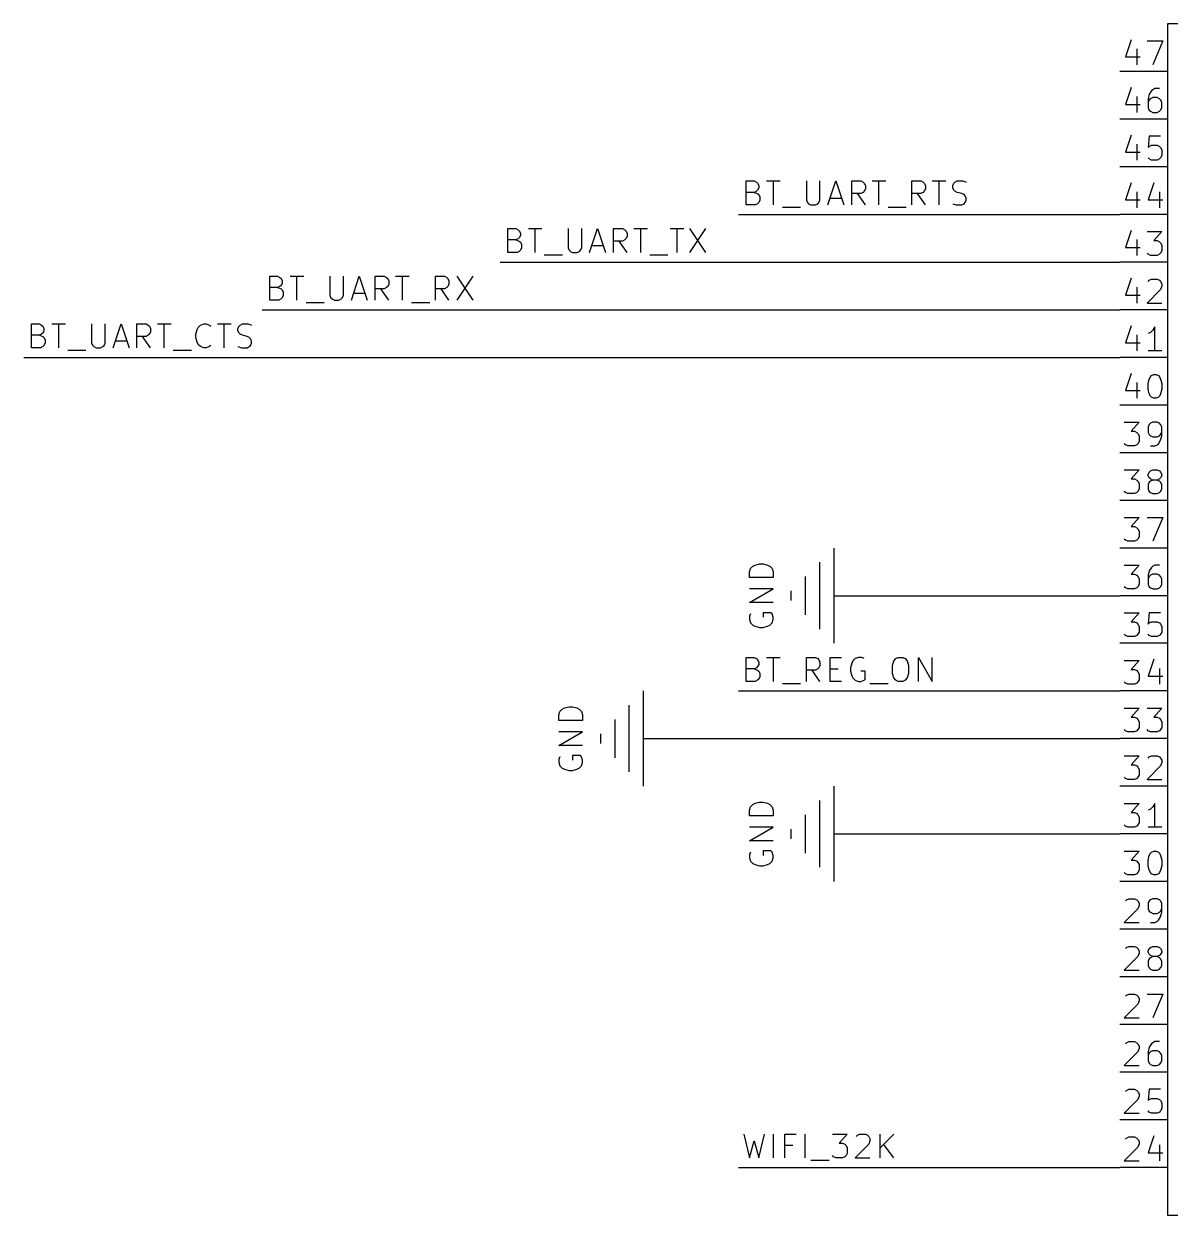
# Model space of a CAD drawing. Header units: millimetres. Extents: x 6 to 276, y -192 to -5.
# Drawn here: x 45.7 to 106.8, y -106.7 to -43.2 of the extents above; entities that cross this region are included whole.
import ezdxf

# ---------------------------------------------------------------- set-up
doc = ezdxf.new("R2010")
doc.units = ezdxf.units.MM
for name, color, linetype in [('GREENSIXTYFIVE', 129, 'CONTINUOUS'), ('LIGHTGREEN', 92, 'CONTINUOUS'), ('LIGHTRED', 12, 'CONTINUOUS'), ('RED', 14, 'CONTINUOUS'), ('REDSIX', 19, 'CONTINUOUS')]:
    doc.layers.add(name, color=color, linetype=linetype)

msp = doc.modelspace()

# ---------------------------------------------------------------- linework, layer by layer
at = {"layer": 'GREENSIXTYFIVE', "linetype": 'CONTINUOUS'}
for p, q in [((84.3991, -72.3899), (84.4596, -72.2085)), ((84.3991, -72.6923), (84.3991, -72.3899)), ((84.4596, -72.2085), (84.5806, -72.0875)), ((84.5806, -72.0875), (84.7015, -72.027)), ((84.7015, -72.027), (84.9434, -71.9666)), ((84.9434, -71.9666), (85.1248, -71.9666)), ((85.1248, -71.9666), (85.3667, -72.027)), ((85.3667, -72.027), (85.4877, -72.0875)), ((85.4877, -72.0875), (85.6087, -72.2085)), ((85.6087, -72.2085), (85.6691, -72.3899)), ((85.6691, -72.3899), (85.6691, -72.6923)), ((85.6691, -72.6923), (84.3991, -72.6923)), ((84.3991, -74.0228), (85.6691, -73.2971)), ((85.6691, -73.2971), (84.3991, -73.2971)), ((85.6691, -74.0228), (84.3991, -74.0228)), ((84.4596, -74.6275), (84.3991, -74.7485)), ((84.3991, -74.7485), (84.3991, -74.9299)), ((84.3991, -74.9299), (84.4596, -75.1113)), ((85.5482, -74.5671), (85.1248, -74.5671)), ((85.1248, -74.5671), (85.1248, -74.809)), ((85.6087, -74.6275), (85.5482, -74.5671)), ((85.6691, -74.809), (85.6087, -74.6275)), ((85.6087, -75.1113), (85.6691, -74.9299)), ((85.6691, -74.9299), (85.6691, -74.809)), ((84.4596, -75.1113), (84.5806, -75.2323)), ((84.5806, -75.2323), (84.7015, -75.2928)), ((84.7015, -75.2928), (84.9434, -75.3532)), ((84.9434, -75.3532), (85.1248, -75.3532)), ((85.1248, -75.3532), (85.3667, -75.2928)), ((85.3667, -75.2928), (85.4877, -75.2323)), ((85.4877, -75.2323), (85.6087, -75.1113)), ((74.2391, -80.0099), (74.2996, -79.8285)), ((74.2391, -80.3123), (74.2391, -80.0099)), ((74.2996, -79.8285), (74.4206, -79.7075)), ((74.4206, -79.7075), (74.5415, -79.647)), ((74.5415, -79.647), (74.7834, -79.5866)), ((74.7834, -79.5866), (74.9648, -79.5866)), ((74.9648, -79.5866), (75.2067, -79.647)), ((75.2067, -79.647), (75.3277, -79.7075)), ((75.3277, -79.7075), (75.4487, -79.8285)), ((75.4487, -79.8285), (75.5091, -80.0099)), ((75.5091, -80.0099), (75.5091, -80.3123)), ((75.5091, -80.3123), (74.2391, -80.3123)), ((74.2391, -81.6428), (75.5091, -80.9171)), ((75.5091, -80.9171), (74.2391, -80.9171)), ((75.5091, -81.6428), (74.2391, -81.6428)), ((74.2996, -82.2475), (74.2391, -82.3685)), ((74.2391, -82.3685), (74.2391, -82.5499)), ((74.2391, -82.5499), (74.2996, -82.7313)), ((75.3882, -82.1871), (74.9648, -82.1871)), ((74.9648, -82.1871), (74.9648, -82.429)), ((75.4487, -82.2475), (75.3882, -82.1871)), ((75.5091, -82.429), (75.4487, -82.2475)), ((75.4487, -82.7313), (75.5091, -82.5499)), ((75.5091, -82.5499), (75.5091, -82.429)), ((74.2996, -82.7313), (74.4206, -82.8523)), ((74.4206, -82.8523), (74.5415, -82.9128)), ((74.5415, -82.9128), (74.7834, -82.9732)), ((74.7834, -82.9732), (74.9648, -82.9732)), ((74.9648, -82.9732), (75.2067, -82.9128)), ((75.2067, -82.9128), (75.3277, -82.8523)), ((75.3277, -82.8523), (75.4487, -82.7313)), ((84.3991, -85.0899), (84.4596, -84.9085)), ((84.3991, -85.3923), (84.3991, -85.0899)), ((84.4596, -84.9085), (84.5806, -84.7875)), ((84.5806, -84.7875), (84.7015, -84.727)), ((84.7015, -84.727), (84.9434, -84.6666)), ((84.9434, -84.6666), (85.1248, -84.6666)), ((85.1248, -84.6666), (85.3667, -84.727)), ((85.3667, -84.727), (85.4877, -84.7875)), ((85.4877, -84.7875), (85.6087, -84.9085)), ((85.6087, -84.9085), (85.6691, -85.0899)), ((85.6691, -85.0899), (85.6691, -85.3923)), ((85.6691, -85.3923), (84.3991, -85.3923)), ((84.3991, -86.7228), (85.6691, -85.9971)), ((85.6691, -85.9971), (84.3991, -85.9971)), ((85.6691, -86.7228), (84.3991, -86.7228)), ((84.4596, -87.3275), (84.3991, -87.4485)), ((84.3991, -87.4485), (84.3991, -87.6299)), ((84.3991, -87.6299), (84.4596, -87.8113)), ((85.5482, -87.2671), (85.1248, -87.2671)), ((85.1248, -87.2671), (85.1248, -87.509)), ((85.6087, -87.3275), (85.5482, -87.2671)), ((85.6691, -87.509), (85.6087, -87.3275)), ((85.6087, -87.8113), (85.6691, -87.6299)), ((85.6691, -87.6299), (85.6691, -87.509)), ((84.4596, -87.8113), (84.5806, -87.9323)), ((84.5806, -87.9323), (84.7015, -87.9928)), ((84.7015, -87.9928), (84.9434, -88.0532)), ((84.9434, -88.0532), (85.1248, -88.0532)), ((85.1248, -88.0532), (85.3667, -87.9928)), ((85.3667, -87.9928), (85.4877, -87.9323)), ((85.4877, -87.9323), (85.6087, -87.8113))]:
    msp.add_line(p, q, dxfattribs=at)
at = {"layer": 'LIGHTGREEN', "linetype": 'CONTINUOUS'}
for p, q in [((83.82, -53.34), (104.14, -53.34)), ((71.12, -55.88), (104.14, -55.88)), ((58.42, -58.42), (104.14, -58.42)), ((45.72, -60.96), (104.14, -60.96)), ((91.44, -73.66), (104.14, -73.66)), ((83.82, -78.74), (104.14, -78.74)), ((81.28, -81.28), (104.14, -81.28)), ((91.44, -86.36), (104.14, -86.36)), ((83.82, -104.14), (104.14, -104.14))]:
    msp.add_line(p, q, dxfattribs=at)
at = {"layer": 'LIGHTRED', "linetype": 'CONTINUOUS'}
for p, q in [((104.7447, -44.0309), (104.4424, -44.938)), ((105.5914, -44.0913), (106.438, -44.0913)), ((106.438, -44.0913), (105.8938, -45.3613)), ((104.4424, -44.938), (105.2285, -44.938)), ((105.0471, -44.5147), (105.0471, -45.3613)), ((104.7447, -46.5709), (104.4424, -47.478)), ((105.7123, -46.9337), (105.6519, -47.1756)), ((105.8333, -46.7523), (105.7123, -46.9337)), ((105.8938, -46.6918), (105.8333, -46.7523)), ((106.0147, -46.6313), (105.8938, -46.6918)), ((106.2566, -46.6313), (106.0147, -46.6313)), ((104.4424, -47.478), (105.2285, -47.478)), ((105.0471, -47.0547), (105.0471, -47.9013)), ((105.6519, -47.1756), (105.6519, -47.6594)), ((105.7123, -47.2361), (105.6519, -47.357)), ((105.7728, -47.1756), (105.7123, -47.2361)), ((105.8938, -47.1151), (105.7728, -47.1756)), ((106.1357, -47.1151), (105.8938, -47.1151)), ((106.2566, -47.1756), (106.1357, -47.1151)), ((106.3171, -47.2361), (106.2566, -47.1756)), ((106.3776, -47.357), (106.3171, -47.2361)), ((106.3776, -47.6594), (106.3776, -47.357)), ((105.6519, -47.6594), (105.7123, -47.7804)), ((105.7123, -47.7804), (105.7728, -47.8409)), ((105.7728, -47.8409), (105.8938, -47.9013)), ((105.8938, -47.9013), (106.1357, -47.9013)), ((106.1357, -47.9013), (106.2566, -47.8409)), ((106.2566, -47.8409), (106.3171, -47.7804)), ((106.3171, -47.7804), (106.3776, -47.6594)), ((104.7447, -49.1109), (104.4424, -50.018)), ((105.7123, -49.1713), (105.6519, -49.7761)), ((106.3171, -49.1713), (105.7123, -49.1713)), ((104.4424, -50.018), (105.2285, -50.018)), ((105.0471, -49.5947), (105.0471, -50.4413)), ((105.6519, -49.7761), (105.7123, -49.7156)), ((105.7123, -49.7156), (105.8333, -49.6551)), ((105.8333, -49.6551), (106.1357, -49.6551)), ((106.1357, -49.6551), (106.2566, -49.7156)), ((106.2566, -49.7156), (106.3171, -49.7761)), ((106.3171, -49.7761), (106.3776, -49.897)), ((106.3776, -49.897), (106.3776, -50.1994)), ((105.7123, -50.3809), (105.6519, -50.3204)), ((105.8333, -50.4413), (105.7123, -50.3809)), ((106.1357, -50.4413), (105.8333, -50.4413)), ((106.2566, -50.3809), (106.1357, -50.4413)), ((106.3171, -50.3204), (106.2566, -50.3809)), ((106.3776, -50.1994), (106.3171, -50.3204)), ((104.7447, -51.6509), (104.4424, -52.558)), ((105.9542, -51.6509), (105.6519, -52.558)), ((104.4424, -52.558), (105.2285, -52.558)), ((105.0471, -52.1347), (105.0471, -52.9813)), ((105.6519, -52.558), (106.438, -52.558)), ((106.2566, -52.1347), (106.2566, -52.9813)), ((104.7447, -54.1909), (104.4424, -55.098)), ((105.5914, -54.2513), (106.3776, -54.2513)), ((106.3776, -54.2513), (105.9542, -54.7351)), ((104.4424, -55.098), (105.2285, -55.098)), ((105.0471, -54.6747), (105.0471, -55.5213)), ((105.9542, -54.7351), (106.1357, -54.7351)), ((106.1357, -54.7351), (106.2566, -54.7956)), ((106.2566, -54.7956), (106.3171, -54.8561)), ((106.3171, -54.8561), (106.3776, -54.977)), ((106.3776, -54.977), (106.3776, -55.2794)), ((105.6519, -55.4609), (105.5914, -55.4004)), ((105.7728, -55.5213), (105.6519, -55.4609)), ((106.1357, -55.5213), (105.7728, -55.5213)), ((106.2566, -55.4609), (106.1357, -55.5213)), ((106.3171, -55.4004), (106.2566, -55.4609)), ((106.3776, -55.2794), (106.3171, -55.4004)), ((104.7447, -56.7309), (104.4424, -57.638)), ((105.6519, -56.9123), (105.7123, -56.8518)), ((105.7123, -56.8518), (105.8333, -56.7913)), ((105.8333, -56.7913), (106.1357, -56.7913)), ((106.1357, -56.7913), (106.2566, -56.8518)), ((106.2566, -56.8518), (106.3171, -56.9123)), ((106.3171, -56.9123), (106.3776, -57.0332)), ((106.3776, -57.0332), (106.3776, -57.1542)), ((104.4424, -57.638), (105.2285, -57.638)), ((105.0471, -57.2147), (105.0471, -58.0613)), ((106.3171, -57.3356), (105.5914, -58.0613)), ((106.3776, -57.1542), (106.3171, -57.3356)), ((105.5914, -58.0613), (106.3776, -58.0613)), ((104.7447, -59.2709), (104.4424, -60.178)), ((105.7728, -59.6337), (105.6519, -59.6942)), ((105.8938, -59.5128), (105.7728, -59.6337)), ((106.0147, -59.3313), (105.8938, -59.5128)), ((106.0147, -60.6013), (106.0147, -59.3313)), ((104.4424, -60.178), (105.2285, -60.178)), ((105.0471, -59.7547), (105.0471, -60.6013)), ((106.3776, -60.6013), (105.6519, -60.6013)), ((104.7447, -61.8109), (104.4424, -62.718)), ((105.6519, -62.3551), (105.7123, -62.1132)), ((105.7123, -62.1132), (105.7728, -61.9923)), ((105.7728, -61.9923), (105.8333, -61.9318)), ((105.8333, -61.9318), (105.9542, -61.8713)), ((105.9542, -61.8713), (106.0752, -61.8713)), ((106.0752, -61.8713), (106.1961, -61.9318)), ((106.1961, -61.9318), (106.2566, -61.9923)), ((106.2566, -61.9923), (106.3171, -62.1132)), ((106.3171, -62.1132), (106.3776, -62.3551)), ((104.4424, -62.718), (105.2285, -62.718)), ((105.0471, -62.2947), (105.0471, -63.1413)), ((105.6519, -62.6575), (105.6519, -62.3551)), ((105.7123, -62.8994), (105.6519, -62.6575)), ((106.3776, -62.6575), (106.3171, -62.8994)), ((106.3776, -62.3551), (106.3776, -62.6575)), ((105.7728, -63.0204), (105.7123, -62.8994)), ((105.8333, -63.0809), (105.7728, -63.0204)), ((105.9542, -63.1413), (105.8333, -63.0809)), ((106.0752, -63.1413), (105.9542, -63.1413)), ((106.1961, -63.0809), (106.0752, -63.1413)), ((106.2566, -63.0204), (106.1961, -63.0809)), ((106.3171, -62.8994), (106.2566, -63.0204)), ((104.3819, -64.4113), (105.1681, -64.4113)), ((105.1681, -64.4113), (104.7447, -64.8951)), ((105.7123, -64.5323), (105.6519, -64.6532)), ((105.6519, -64.6532), (105.6519, -64.9556)), ((105.7728, -64.4718), (105.7123, -64.5323)), ((105.8938, -64.4113), (105.7728, -64.4718)), ((106.1357, -64.4113), (105.8938, -64.4113)), ((106.2566, -64.4718), (106.1357, -64.4113)), ((106.3171, -64.5323), (106.2566, -64.4718)), ((106.3776, -64.6532), (106.3171, -64.5323)), ((106.3776, -65.137), (106.3776, -64.6532)), ((104.7447, -64.8951), (104.9262, -64.8951)), ((104.9262, -64.8951), (105.0471, -64.9556)), ((105.0471, -64.9556), (105.1076, -65.0161)), ((105.1076, -65.0161), (105.1681, -65.137)), ((105.1681, -65.137), (105.1681, -65.4394)), ((105.6519, -64.9556), (105.7123, -65.0766)), ((105.7123, -65.0766), (105.7728, -65.137)), ((105.7728, -65.137), (105.8938, -65.1975)), ((105.8938, -65.1975), (106.1357, -65.1975)), ((106.1357, -65.1975), (106.2566, -65.137)), ((106.1961, -65.5604), (106.3171, -65.3789)), ((106.2566, -65.137), (106.3171, -65.0766)), ((106.3171, -65.0766), (106.3776, -64.9556)), ((106.3171, -65.3789), (106.3776, -65.137)), ((104.4424, -65.6209), (104.3819, -65.5604)), ((104.5633, -65.6813), (104.4424, -65.6209)), ((104.9262, -65.6813), (104.5633, -65.6813)), ((105.0471, -65.6209), (104.9262, -65.6813)), ((105.1076, -65.5604), (105.0471, -65.6209)), ((105.1681, -65.4394), (105.1076, -65.5604)), ((105.7728, -65.6813), (106.0147, -65.6813)), ((106.0147, -65.6813), (106.1357, -65.6209)), ((106.1357, -65.6209), (106.1961, -65.5604)), ((104.3819, -66.9513), (105.1681, -66.9513)), ((105.1681, -66.9513), (104.7447, -67.4351)), ((105.6519, -67.1932), (105.7123, -67.0723)), ((105.6519, -67.2537), (105.6519, -67.1932)), ((105.7123, -67.3747), (105.6519, -67.2537)), ((105.7123, -67.0723), (105.7728, -67.0118)), ((105.7728, -67.0118), (105.8938, -66.9513)), ((105.8938, -66.9513), (106.1357, -66.9513)), ((106.1357, -66.9513), (106.2566, -67.0118)), ((106.2566, -67.0118), (106.3171, -67.0723)), ((106.3171, -67.0723), (106.3776, -67.1932)), ((106.3776, -67.2537), (106.3171, -67.3747)), ((106.3776, -67.1932), (106.3776, -67.2537)), ((104.7447, -67.4351), (104.9262, -67.4351)), ((104.9262, -67.4351), (105.0471, -67.4956)), ((105.0471, -67.4956), (105.1076, -67.5561)), ((105.1076, -67.5561), (105.1681, -67.677)), ((105.1681, -67.677), (105.1681, -67.9794)), ((105.7123, -67.6166), (105.6519, -67.7375)), ((105.6519, -67.7375), (105.6519, -67.9794)), ((105.7728, -67.4351), (105.7123, -67.3747)), ((105.7728, -67.5561), (105.7123, -67.6166)), ((105.8938, -67.4956), (105.7728, -67.4351)), ((105.8938, -67.4956), (105.7728, -67.5561)), ((106.1357, -67.4956), (105.8938, -67.4956)), ((106.2566, -67.4351), (106.1357, -67.4956)), ((106.2566, -67.5561), (106.1357, -67.4956)), ((106.3171, -67.3747), (106.2566, -67.4351)), ((106.3171, -67.6166), (106.2566, -67.5561)), ((106.3776, -67.7375), (106.3171, -67.6166)), ((106.3776, -67.9794), (106.3776, -67.7375)), ((104.4424, -68.1609), (104.3819, -68.1004)), ((104.5633, -68.2213), (104.4424, -68.1609)), ((104.9262, -68.2213), (104.5633, -68.2213)), ((105.0471, -68.1609), (104.9262, -68.2213)), ((105.1076, -68.1004), (105.0471, -68.1609)), ((105.1681, -67.9794), (105.1076, -68.1004)), ((105.6519, -67.9794), (105.7123, -68.1004)), ((105.7123, -68.1004), (105.7728, -68.1609)), ((105.7728, -68.1609), (105.8938, -68.2213)), ((105.8938, -68.2213), (106.1357, -68.2213)), ((106.1357, -68.2213), (106.2566, -68.1609)), ((106.2566, -68.1609), (106.3171, -68.1004)), ((106.3171, -68.1004), (106.3776, -67.9794)), ((104.3819, -69.4913), (105.1681, -69.4913)), ((105.1681, -69.4913), (104.7447, -69.9751)), ((105.5914, -69.4913), (106.438, -69.4913)), ((106.438, -69.4913), (105.8938, -70.7613)), ((104.7447, -69.9751), (104.9262, -69.9751)), ((104.9262, -69.9751), (105.0471, -70.0356)), ((105.0471, -70.0356), (105.1076, -70.0961)), ((105.1076, -70.0961), (105.1681, -70.217)), ((105.1681, -70.217), (105.1681, -70.5194)), ((104.4424, -70.7009), (104.3819, -70.6404)), ((104.5633, -70.7613), (104.4424, -70.7009)), ((104.9262, -70.7613), (104.5633, -70.7613)), ((105.0471, -70.7009), (104.9262, -70.7613)), ((105.1076, -70.6404), (105.0471, -70.7009)), ((105.1681, -70.5194), (105.1076, -70.6404)), ((104.3819, -72.0313), (105.1681, -72.0313)), ((105.1681, -72.0313), (104.7447, -72.5151)), ((105.7123, -72.3337), (105.6519, -72.5756)), ((105.8333, -72.1523), (105.7123, -72.3337)), ((105.8938, -72.0918), (105.8333, -72.1523)), ((106.0147, -72.0313), (105.8938, -72.0918)), ((106.2566, -72.0313), (106.0147, -72.0313)), ((104.7447, -72.5151), (104.9262, -72.5151)), ((104.9262, -72.5151), (105.0471, -72.5756)), ((105.0471, -72.5756), (105.1076, -72.6361)), ((105.1076, -72.6361), (105.1681, -72.757)), ((105.1681, -72.757), (105.1681, -73.0594)), ((105.6519, -72.5756), (105.6519, -73.0594)), ((105.7123, -72.6361), (105.6519, -72.757)), ((105.7728, -72.5756), (105.7123, -72.6361)), ((105.8938, -72.5151), (105.7728, -72.5756)), ((106.1357, -72.5151), (105.8938, -72.5151)), ((106.2566, -72.5756), (106.1357, -72.5151)), ((106.3171, -72.6361), (106.2566, -72.5756)), ((106.3776, -72.757), (106.3171, -72.6361)), ((106.3776, -73.0594), (106.3776, -72.757)), ((104.4424, -73.2409), (104.3819, -73.1804)), ((104.5633, -73.3013), (104.4424, -73.2409)), ((104.9262, -73.3013), (104.5633, -73.3013)), ((105.0471, -73.2409), (104.9262, -73.3013)), ((105.1076, -73.1804), (105.0471, -73.2409)), ((105.1681, -73.0594), (105.1076, -73.1804)), ((105.6519, -73.0594), (105.7123, -73.1804)), ((105.7123, -73.1804), (105.7728, -73.2409)), ((105.7728, -73.2409), (105.8938, -73.3013)), ((105.8938, -73.3013), (106.1357, -73.3013)), ((106.1357, -73.3013), (106.2566, -73.2409)), ((106.2566, -73.2409), (106.3171, -73.1804)), ((106.3171, -73.1804), (106.3776, -73.0594)), ((104.3819, -74.5713), (105.1681, -74.5713)), ((105.1681, -74.5713), (104.7447, -75.0551)), ((105.7123, -74.5713), (105.6519, -75.1761)), ((106.3171, -74.5713), (105.7123, -74.5713)), ((104.7447, -75.0551), (104.9262, -75.0551)), ((104.9262, -75.0551), (105.0471, -75.1156)), ((105.0471, -75.1156), (105.1076, -75.1761)), ((105.1076, -75.1761), (105.1681, -75.297)), ((105.1681, -75.297), (105.1681, -75.5994)), ((105.6519, -75.1761), (105.7123, -75.1156)), ((105.7123, -75.1156), (105.8333, -75.0551)), ((105.8333, -75.0551), (106.1357, -75.0551)), ((106.1357, -75.0551), (106.2566, -75.1156)), ((106.2566, -75.1156), (106.3171, -75.1761)), ((106.3171, -75.1761), (106.3776, -75.297)), ((106.3776, -75.297), (106.3776, -75.5994)), ((104.4424, -75.7809), (104.3819, -75.7204)), ((104.5633, -75.8413), (104.4424, -75.7809)), ((104.9262, -75.8413), (104.5633, -75.8413)), ((105.0471, -75.7809), (104.9262, -75.8413)), ((105.1076, -75.7204), (105.0471, -75.7809)), ((105.1681, -75.5994), (105.1076, -75.7204)), ((105.7123, -75.7809), (105.6519, -75.7204)), ((105.8333, -75.8413), (105.7123, -75.7809)), ((106.1357, -75.8413), (105.8333, -75.8413)), ((106.2566, -75.7809), (106.1357, -75.8413)), ((106.3171, -75.7204), (106.2566, -75.7809)), ((106.3776, -75.5994), (106.3171, -75.7204)), ((104.3819, -77.1113), (105.1681, -77.1113)), ((105.1681, -77.1113), (104.7447, -77.5951)), ((105.9542, -77.0509), (105.6519, -77.958)), ((104.7447, -77.5951), (104.9262, -77.5951)), ((104.9262, -77.5951), (105.0471, -77.6556)), ((105.0471, -77.6556), (105.1076, -77.7161)), ((105.1076, -77.7161), (105.1681, -77.837)), ((105.1681, -77.837), (105.1681, -78.1394)), ((105.6519, -77.958), (106.438, -77.958)), ((106.2566, -77.5347), (106.2566, -78.3813)), ((104.4424, -78.3209), (104.3819, -78.2604)), ((104.5633, -78.3813), (104.4424, -78.3209)), ((104.9262, -78.3813), (104.5633, -78.3813)), ((105.0471, -78.3209), (104.9262, -78.3813)), ((105.1076, -78.2604), (105.0471, -78.3209)), ((105.1681, -78.1394), (105.1076, -78.2604)), ((104.3819, -79.6513), (105.1681, -79.6513)), ((105.1681, -79.6513), (104.7447, -80.1351)), ((105.5914, -79.6513), (106.3776, -79.6513)), ((106.3776, -79.6513), (105.9542, -80.1351)), ((104.7447, -80.1351), (104.9262, -80.1351)), ((104.9262, -80.1351), (105.0471, -80.1956)), ((105.0471, -80.1956), (105.1076, -80.2561)), ((105.1076, -80.2561), (105.1681, -80.377)), ((105.1681, -80.377), (105.1681, -80.6794)), ((105.9542, -80.1351), (106.1357, -80.1351)), ((106.1357, -80.1351), (106.2566, -80.1956)), ((106.2566, -80.1956), (106.3171, -80.2561)), ((106.3171, -80.2561), (106.3776, -80.377)), ((106.3776, -80.377), (106.3776, -80.6794)), ((104.4424, -80.8609), (104.3819, -80.8004)), ((104.5633, -80.9213), (104.4424, -80.8609)), ((104.9262, -80.9213), (104.5633, -80.9213)), ((105.0471, -80.8609), (104.9262, -80.9213)), ((105.1076, -80.8004), (105.0471, -80.8609)), ((105.1681, -80.6794), (105.1076, -80.8004)), ((105.6519, -80.8609), (105.5914, -80.8004)), ((105.7728, -80.9213), (105.6519, -80.8609)), ((106.1357, -80.9213), (105.7728, -80.9213)), ((106.2566, -80.8609), (106.1357, -80.9213)), ((106.3171, -80.8004), (106.2566, -80.8609)), ((106.3776, -80.6794), (106.3171, -80.8004)), ((104.3819, -82.1913), (105.1681, -82.1913)), ((105.1681, -82.1913), (104.7447, -82.6751)), ((105.6519, -82.3123), (105.7123, -82.2518)), ((105.7123, -82.2518), (105.8333, -82.1913)), ((105.8333, -82.1913), (106.1357, -82.1913)), ((106.1357, -82.1913), (106.2566, -82.2518)), ((106.2566, -82.2518), (106.3171, -82.3123)), ((106.3171, -82.3123), (106.3776, -82.4332)), ((106.3776, -82.4332), (106.3776, -82.5542)), ((104.7447, -82.6751), (104.9262, -82.6751)), ((104.9262, -82.6751), (105.0471, -82.7356)), ((105.0471, -82.7356), (105.1076, -82.7961)), ((105.1076, -82.7961), (105.1681, -82.917)), ((105.1681, -82.917), (105.1681, -83.2194)), ((106.3171, -82.7356), (105.5914, -83.4613)), ((106.3776, -82.5542), (106.3171, -82.7356)), ((104.4424, -83.4009), (104.3819, -83.3404)), ((104.5633, -83.4613), (104.4424, -83.4009)), ((104.9262, -83.4613), (104.5633, -83.4613)), ((105.0471, -83.4009), (104.9262, -83.4613)), ((105.1076, -83.3404), (105.0471, -83.4009)), ((105.1681, -83.2194), (105.1076, -83.3404)), ((105.5914, -83.4613), (106.3776, -83.4613)), ((104.3819, -84.7313), (105.1681, -84.7313)), ((105.1681, -84.7313), (104.7447, -85.2151)), ((105.7728, -85.0337), (105.6519, -85.0942)), ((105.8938, -84.9128), (105.7728, -85.0337)), ((106.0147, -84.7313), (105.8938, -84.9128)), ((106.0147, -86.0013), (106.0147, -84.7313)), ((104.7447, -85.2151), (104.9262, -85.2151)), ((104.9262, -85.2151), (105.0471, -85.2756)), ((105.0471, -85.2756), (105.1076, -85.3361)), ((105.1076, -85.3361), (105.1681, -85.457)), ((105.1681, -85.457), (105.1681, -85.7594)), ((104.4424, -85.9409), (104.3819, -85.8804)), ((104.5633, -86.0013), (104.4424, -85.9409)), ((104.9262, -86.0013), (104.5633, -86.0013)), ((105.0471, -85.9409), (104.9262, -86.0013)), ((105.1076, -85.8804), (105.0471, -85.9409)), ((105.1681, -85.7594), (105.1076, -85.8804)), ((106.3776, -86.0013), (105.6519, -86.0013)), ((104.3819, -87.2713), (105.1681, -87.2713)), ((105.1681, -87.2713), (104.7447, -87.7551)), ((105.6519, -87.7551), (105.7123, -87.5132)), ((105.7123, -87.5132), (105.7728, -87.3923)), ((105.7728, -87.3923), (105.8333, -87.3318)), ((105.8333, -87.3318), (105.9542, -87.2713)), ((105.9542, -87.2713), (106.0752, -87.2713)), ((106.0752, -87.2713), (106.1961, -87.3318)), ((106.1961, -87.3318), (106.2566, -87.3923)), ((106.2566, -87.3923), (106.3171, -87.5132)), ((106.3171, -87.5132), (106.3776, -87.7551)), ((104.7447, -87.7551), (104.9262, -87.7551)), ((104.9262, -87.7551), (105.0471, -87.8156)), ((105.0471, -87.8156), (105.1076, -87.8761)), ((105.1076, -87.8761), (105.1681, -87.997)), ((105.1681, -87.997), (105.1681, -88.2994)), ((105.6519, -88.0575), (105.6519, -87.7551)), ((105.7123, -88.2994), (105.6519, -88.0575)), ((106.3776, -88.0575), (106.3171, -88.2994)), ((106.3776, -87.7551), (106.3776, -88.0575)), ((104.4424, -88.4809), (104.3819, -88.4204)), ((104.5633, -88.5413), (104.4424, -88.4809)), ((104.9262, -88.5413), (104.5633, -88.5413)), ((105.0471, -88.4809), (104.9262, -88.5413)), ((105.1076, -88.4204), (105.0471, -88.4809)), ((105.1681, -88.2994), (105.1076, -88.4204)), ((105.7728, -88.4204), (105.7123, -88.2994)), ((105.8333, -88.4809), (105.7728, -88.4204)), ((105.9542, -88.5413), (105.8333, -88.4809)), ((106.0752, -88.5413), (105.9542, -88.5413)), ((106.1961, -88.4809), (106.0752, -88.5413)), ((106.2566, -88.4204), (106.1961, -88.4809)), ((106.3171, -88.2994), (106.2566, -88.4204)), ((104.4424, -89.9323), (104.5028, -89.8718)), ((104.5028, -89.8718), (104.6238, -89.8113)), ((104.6238, -89.8113), (104.9262, -89.8113)), ((104.9262, -89.8113), (105.0471, -89.8718)), ((105.0471, -89.8718), (105.1076, -89.9323)), ((105.1076, -89.9323), (105.1681, -90.0532)), ((105.1681, -90.0532), (105.1681, -90.1742)), ((105.7123, -89.9323), (105.6519, -90.0532)), ((105.6519, -90.0532), (105.6519, -90.3556)), ((105.7728, -89.8718), (105.7123, -89.9323)), ((105.8938, -89.8113), (105.7728, -89.8718)), ((106.1357, -89.8113), (105.8938, -89.8113)), ((106.2566, -89.8718), (106.1357, -89.8113)), ((106.3171, -89.9323), (106.2566, -89.8718)), ((106.3776, -90.0532), (106.3171, -89.9323)), ((106.3776, -90.537), (106.3776, -90.0532)), ((105.1076, -90.3556), (104.3819, -91.0813)), ((105.1681, -90.1742), (105.1076, -90.3556)), ((105.6519, -90.3556), (105.7123, -90.4766)), ((105.7123, -90.4766), (105.7728, -90.537)), ((105.7728, -90.537), (105.8938, -90.5975)), ((105.8938, -90.5975), (106.1357, -90.5975)), ((106.1357, -90.5975), (106.2566, -90.537)), ((106.1961, -90.9604), (106.3171, -90.7789)), ((106.2566, -90.537), (106.3171, -90.4766)), ((106.3171, -90.4766), (106.3776, -90.3556)), ((106.3171, -90.7789), (106.3776, -90.537)), ((104.3819, -91.0813), (105.1681, -91.0813)), ((105.7728, -91.0813), (106.0147, -91.0813)), ((106.0147, -91.0813), (106.1357, -91.0209)), ((106.1357, -91.0209), (106.1961, -90.9604)), ((104.4424, -92.4723), (104.5028, -92.4118)), ((104.5028, -92.4118), (104.6238, -92.3513)), ((104.6238, -92.3513), (104.9262, -92.3513)), ((104.9262, -92.3513), (105.0471, -92.4118)), ((105.0471, -92.4118), (105.1076, -92.4723)), ((105.1076, -92.4723), (105.1681, -92.5932)), ((105.1681, -92.5932), (105.1681, -92.7142)), ((105.6519, -92.5932), (105.7123, -92.4723)), ((105.6519, -92.6537), (105.6519, -92.5932)), ((105.7123, -92.7747), (105.6519, -92.6537)), ((105.7123, -92.4723), (105.7728, -92.4118)), ((105.7728, -92.4118), (105.8938, -92.3513)), ((105.8938, -92.3513), (106.1357, -92.3513)), ((106.1357, -92.3513), (106.2566, -92.4118)), ((106.2566, -92.4118), (106.3171, -92.4723)), ((106.3171, -92.4723), (106.3776, -92.5932)), ((106.3776, -92.6537), (106.3171, -92.7747)), ((106.3776, -92.5932), (106.3776, -92.6537)), ((105.1076, -92.8956), (104.3819, -93.6213)), ((105.1681, -92.7142), (105.1076, -92.8956)), ((105.7123, -93.0166), (105.6519, -93.1375)), ((105.6519, -93.1375), (105.6519, -93.3794)), ((105.7728, -92.8351), (105.7123, -92.7747)), ((105.7728, -92.9561), (105.7123, -93.0166)), ((105.8938, -92.8956), (105.7728, -92.8351)), ((105.8938, -92.8956), (105.7728, -92.9561)), ((106.1357, -92.8956), (105.8938, -92.8956)), ((106.2566, -92.8351), (106.1357, -92.8956)), ((106.2566, -92.9561), (106.1357, -92.8956)), ((106.3171, -92.7747), (106.2566, -92.8351)), ((106.3171, -93.0166), (106.2566, -92.9561)), ((106.3776, -93.1375), (106.3171, -93.0166)), ((106.3776, -93.3794), (106.3776, -93.1375)), ((104.3819, -93.6213), (105.1681, -93.6213)), ((105.6519, -93.3794), (105.7123, -93.5004)), ((105.7123, -93.5004), (105.7728, -93.5609)), ((105.7728, -93.5609), (105.8938, -93.6213)), ((105.8938, -93.6213), (106.1357, -93.6213)), ((106.1357, -93.6213), (106.2566, -93.5609)), ((106.2566, -93.5609), (106.3171, -93.5004)), ((106.3171, -93.5004), (106.3776, -93.3794)), ((104.4424, -95.0123), (104.5028, -94.9518)), ((104.5028, -94.9518), (104.6238, -94.8913)), ((104.6238, -94.8913), (104.9262, -94.8913)), ((104.9262, -94.8913), (105.0471, -94.9518)), ((105.0471, -94.9518), (105.1076, -95.0123)), ((105.1076, -95.0123), (105.1681, -95.1332)), ((105.1681, -95.1332), (105.1681, -95.2542)), ((105.5914, -94.8913), (106.438, -94.8913)), ((106.438, -94.8913), (105.8938, -96.1613)), ((105.1076, -95.4356), (104.3819, -96.1613)), ((105.1681, -95.2542), (105.1076, -95.4356)), ((104.3819, -96.1613), (105.1681, -96.1613)), ((104.4424, -97.5523), (104.5028, -97.4918)), ((104.5028, -97.4918), (104.6238, -97.4313)), ((104.6238, -97.4313), (104.9262, -97.4313)), ((104.9262, -97.4313), (105.0471, -97.4918)), ((105.0471, -97.4918), (105.1076, -97.5523)), ((105.1076, -97.5523), (105.1681, -97.6732)), ((105.1681, -97.6732), (105.1681, -97.7942)), ((105.7123, -97.7337), (105.6519, -97.9756)), ((105.8333, -97.5523), (105.7123, -97.7337)), ((105.8938, -97.4918), (105.8333, -97.5523)), ((106.0147, -97.4313), (105.8938, -97.4918)), ((106.2566, -97.4313), (106.0147, -97.4313)), ((105.1076, -97.9756), (104.3819, -98.7013)), ((105.1681, -97.7942), (105.1076, -97.9756)), ((105.6519, -97.9756), (105.6519, -98.4594)), ((105.7123, -98.0361), (105.6519, -98.157)), ((105.7728, -97.9756), (105.7123, -98.0361)), ((105.8938, -97.9151), (105.7728, -97.9756)), ((106.1357, -97.9151), (105.8938, -97.9151)), ((106.2566, -97.9756), (106.1357, -97.9151)), ((106.3171, -98.0361), (106.2566, -97.9756)), ((106.3776, -98.157), (106.3171, -98.0361)), ((106.3776, -98.4594), (106.3776, -98.157)), ((104.3819, -98.7013), (105.1681, -98.7013)), ((105.6519, -98.4594), (105.7123, -98.5804)), ((105.7123, -98.5804), (105.7728, -98.6409)), ((105.7728, -98.6409), (105.8938, -98.7013)), ((105.8938, -98.7013), (106.1357, -98.7013)), ((106.1357, -98.7013), (106.2566, -98.6409)), ((106.2566, -98.6409), (106.3171, -98.5804)), ((106.3171, -98.5804), (106.3776, -98.4594)), ((104.4424, -100.0923), (104.5028, -100.0318)), ((104.5028, -100.0318), (104.6238, -99.9713)), ((104.6238, -99.9713), (104.9262, -99.9713)), ((104.9262, -99.9713), (105.0471, -100.0318)), ((105.0471, -100.0318), (105.1076, -100.0923)), ((105.1076, -100.0923), (105.1681, -100.2132)), ((105.1681, -100.2132), (105.1681, -100.3342)), ((105.7123, -99.9713), (105.6519, -100.5761)), ((106.3171, -99.9713), (105.7123, -99.9713)), ((105.1076, -100.5156), (104.3819, -101.2413)), ((105.1681, -100.3342), (105.1076, -100.5156)), ((105.6519, -100.5761), (105.7123, -100.5156)), ((105.7123, -100.5156), (105.8333, -100.4551)), ((105.8333, -100.4551), (106.1357, -100.4551)), ((106.1357, -100.4551), (106.2566, -100.5156)), ((106.2566, -100.5156), (106.3171, -100.5761)), ((106.3171, -100.5761), (106.3776, -100.697)), ((106.3776, -100.697), (106.3776, -100.9994)), ((104.3819, -101.2413), (105.1681, -101.2413)), ((105.7123, -101.1809), (105.6519, -101.1204)), ((105.8333, -101.2413), (105.7123, -101.1809)), ((106.1357, -101.2413), (105.8333, -101.2413)), ((106.2566, -101.1809), (106.1357, -101.2413)), ((106.3171, -101.1204), (106.2566, -101.1809)), ((106.3776, -100.9994), (106.3171, -101.1204)), ((104.4424, -102.6323), (104.5028, -102.5718)), ((104.5028, -102.5718), (104.6238, -102.5113)), ((104.6238, -102.5113), (104.9262, -102.5113)), ((104.9262, -102.5113), (105.0471, -102.5718)), ((105.0471, -102.5718), (105.1076, -102.6323)), ((105.1076, -102.6323), (105.1681, -102.7532)), ((105.1681, -102.7532), (105.1681, -102.8742)), ((105.9542, -102.4509), (105.6519, -103.358)), ((105.1076, -103.0556), (104.3819, -103.7813)), ((105.1681, -102.8742), (105.1076, -103.0556)), ((105.6519, -103.358), (106.438, -103.358)), ((106.2566, -102.9347), (106.2566, -103.7813)), ((104.3819, -103.7813), (105.1681, -103.7813))]:
    msp.add_line(p, q, dxfattribs=at)
at = {"layer": 'RED', "linetype": 'CONTINUOUS'}
for p, q in [((149.86, -43.18), (106.68, -43.18)), ((106.68, -43.18), (106.68, -106.68)), ((106.68, -45.72), (104.14, -45.72)), ((106.68, -48.26), (104.14, -48.26)), ((106.68, -50.8), (104.14, -50.8)), ((106.68, -53.34), (104.14, -53.34)), ((106.68, -55.88), (104.14, -55.88)), ((106.68, -58.42), (104.14, -58.42)), ((106.68, -60.96), (104.14, -60.96)), ((106.68, -63.5), (104.14, -63.5)), ((106.68, -66.04), (104.14, -66.04)), ((106.68, -68.58), (104.14, -68.58)), ((88.9, -71.12), (88.9, -76.2)), ((106.68, -71.12), (104.14, -71.12)), ((88.138, -71.882), (88.138, -75.438)), ((87.376, -72.644), (87.376, -74.676)), ((86.614, -73.406), (86.614, -73.914)), ((88.9, -73.66), (91.44, -73.66)), ((106.68, -73.66), (104.14, -73.66)), ((106.68, -76.2), (104.14, -76.2)), ((78.74, -78.74), (78.74, -83.82)), ((106.68, -78.74), (104.14, -78.74)), ((77.978, -79.502), (77.978, -83.058)), ((77.216, -80.264), (77.216, -82.296)), ((76.454, -81.026), (76.454, -81.534)), ((78.74, -81.28), (81.28, -81.28)), ((106.68, -81.28), (104.14, -81.28)), ((88.9, -83.82), (88.9, -88.9)), ((106.68, -83.82), (104.14, -83.82)), ((88.138, -84.582), (88.138, -88.138)), ((87.376, -85.344), (87.376, -87.376)), ((86.614, -86.106), (86.614, -86.614)), ((88.9, -86.36), (91.44, -86.36)), ((106.68, -86.36), (104.14, -86.36)), ((106.68, -88.9), (104.14, -88.9)), ((106.68, -91.44), (104.14, -91.44)), ((106.68, -93.98), (104.14, -93.98)), ((106.68, -96.52), (104.14, -96.52)), ((106.68, -99.06), (104.14, -99.06)), ((106.68, -101.6), (104.14, -101.6)), ((106.68, -104.14), (104.14, -104.14)), ((106.68, -106.68), (149.86, -106.68))]:
    msp.add_line(p, q, dxfattribs=at)
at = {"layer": 'REDSIX', "linetype": 'CONTINUOUS'}
for p, q in [((84.2267, -52.8269), (84.2267, -51.5569)), ((84.2267, -51.5569), (84.6501, -51.5569)), ((84.6501, -51.5569), (84.771, -51.6174)), ((84.771, -51.6174), (84.8315, -51.6779)), ((84.8315, -52.0407), (84.771, -52.1012)), ((84.8315, -51.6779), (84.892, -51.7988)), ((84.892, -51.9198), (84.8315, -52.0407)), ((84.892, -51.7988), (84.892, -51.9198)), ((85.3153, -51.5569), (86.041, -51.5569)), ((85.6782, -52.8269), (85.6782, -51.5569)), ((87.4319, -51.5569), (87.4319, -52.585)), ((88.1576, -52.585), (88.1576, -51.5569)), ((88.581, -52.8269), (89.0043, -51.5569)), ((89.0043, -51.5569), (89.4277, -52.8269)), ((89.851, -52.8269), (89.851, -51.5569)), ((89.851, -51.5569), (90.3348, -51.5569)), ((90.3348, -51.5569), (90.4558, -51.6174)), ((90.4558, -51.6174), (90.5163, -51.6779)), ((90.5163, -51.6779), (90.5767, -51.7988)), ((90.5767, -51.9803), (90.5163, -52.1012)), ((90.5767, -51.7988), (90.5767, -51.9803)), ((90.9396, -51.5569), (91.6653, -51.5569)), ((91.3025, -52.8269), (91.3025, -51.5569)), ((93.0562, -52.8269), (93.0562, -51.5569)), ((93.0562, -51.5569), (93.54, -51.5569)), ((93.54, -51.5569), (93.661, -51.6174)), ((93.661, -51.6174), (93.7215, -51.6779)), ((93.7215, -51.6779), (93.7819, -51.7988)), ((93.7819, -51.9803), (93.7215, -52.1012)), ((93.7819, -51.7988), (93.7819, -51.9803)), ((94.1448, -51.5569), (94.8705, -51.5569)), ((94.5077, -52.8269), (94.5077, -51.5569)), ((95.2334, -51.7988), (95.2938, -51.6779)), ((95.2334, -51.9198), (95.2334, -51.7988)), ((95.2938, -52.0407), (95.2334, -51.9198)), ((95.2938, -51.6779), (95.3543, -51.6174)), ((95.3543, -52.1012), (95.2938, -52.0407)), ((95.3543, -51.6174), (95.4753, -51.5569)), ((95.4753, -51.5569), (95.7776, -51.5569)), ((95.7776, -51.5569), (95.9591, -51.6174)), ((84.6501, -52.1617), (84.2267, -52.1617)), ((84.771, -52.1012), (84.6501, -52.1617)), ((84.6501, -52.1617), (84.8315, -52.2222)), ((84.8315, -52.2222), (84.892, -52.2826)), ((84.892, -52.2826), (84.9524, -52.4036)), ((84.9524, -52.585), (84.892, -52.706)), ((84.9524, -52.4036), (84.9524, -52.585)), ((87.4319, -52.585), (87.4924, -52.706)), ((88.0972, -52.706), (88.1576, -52.585)), ((88.702, -52.4641), (89.3067, -52.4641)), ((90.3348, -52.2222), (89.851, -52.2222)), ((90.5767, -52.8269), (90.1534, -52.2222)), ((90.4558, -52.1617), (90.3348, -52.2222)), ((90.5163, -52.1012), (90.4558, -52.1617)), ((93.54, -52.2222), (93.0562, -52.2222)), ((93.7819, -52.8269), (93.3586, -52.2222)), ((93.661, -52.1617), (93.54, -52.2222)), ((93.7215, -52.1012), (93.661, -52.1617)), ((95.4753, -52.1617), (95.3543, -52.1012)), ((95.7172, -52.2222), (95.4753, -52.1617)), ((95.8381, -52.2826), (95.7172, -52.2222)), ((95.8986, -52.3431), (95.8381, -52.2826)), ((95.9591, -52.4641), (95.8986, -52.3431)), ((95.8986, -52.706), (95.9591, -52.585)), ((95.9591, -52.585), (95.9591, -52.4641)), ((84.7105, -52.8269), (84.2267, -52.8269)), ((84.8315, -52.7665), (84.7105, -52.8269)), ((84.892, -52.706), (84.8315, -52.7665)), ((86.162, -52.9479), (87.1296, -52.9479)), ((87.4924, -52.706), (87.5529, -52.7665)), ((87.5529, -52.7665), (87.6738, -52.8269)), ((87.6738, -52.8269), (87.9157, -52.8269)), ((87.9157, -52.8269), (88.0367, -52.7665)), ((88.0367, -52.7665), (88.0972, -52.706)), ((91.7863, -52.9479), (92.7539, -52.9479)), ((95.2334, -52.7665), (95.4148, -52.8269)), ((95.4148, -52.8269), (95.7172, -52.8269)), ((95.7172, -52.8269), (95.8381, -52.7665)), ((95.8381, -52.7665), (95.8986, -52.706)), ((71.5267, -55.3669), (71.5267, -54.0969)), ((71.5267, -54.0969), (71.9501, -54.0969)), ((71.9501, -54.0969), (72.071, -54.1574)), ((72.071, -54.1574), (72.1315, -54.2179)), ((72.1315, -54.5807), (72.071, -54.6412)), ((72.1315, -54.2179), (72.192, -54.3388)), ((72.192, -54.4598), (72.1315, -54.5807)), ((72.192, -54.3388), (72.192, -54.4598)), ((72.6153, -54.0969), (73.341, -54.0969)), ((72.9782, -55.3669), (72.9782, -54.0969)), ((74.7319, -54.0969), (74.7319, -55.125)), ((75.4576, -55.125), (75.4576, -54.0969)), ((75.881, -55.3669), (76.3043, -54.0969)), ((76.3043, -54.0969), (76.7277, -55.3669)), ((77.151, -55.3669), (77.151, -54.0969)), ((77.151, -54.0969), (77.6348, -54.0969)), ((77.6348, -54.0969), (77.7558, -54.1574)), ((77.7558, -54.1574), (77.8163, -54.2179)), ((77.8163, -54.2179), (77.8767, -54.3388)), ((77.8767, -54.5203), (77.8163, -54.6412)), ((77.8767, -54.3388), (77.8767, -54.5203)), ((78.2396, -54.0969), (78.9653, -54.0969)), ((78.6025, -55.3669), (78.6025, -54.0969)), ((80.1748, -54.0969), (80.9005, -54.0969)), ((80.5377, -55.3669), (80.5377, -54.0969)), ((81.2029, -54.0969), (82.0495, -55.3669)), ((82.0495, -54.0969), (81.2029, -55.3669)), ((71.9501, -54.7017), (71.5267, -54.7017)), ((72.071, -54.6412), (71.9501, -54.7017)), ((71.9501, -54.7017), (72.1315, -54.7622)), ((72.1315, -54.7622), (72.192, -54.8226)), ((72.192, -54.8226), (72.2524, -54.9436)), ((72.2524, -55.125), (72.192, -55.246)), ((72.2524, -54.9436), (72.2524, -55.125)), ((74.7319, -55.125), (74.7924, -55.246)), ((75.3972, -55.246), (75.4576, -55.125)), ((76.002, -55.0041), (76.6067, -55.0041)), ((77.6348, -54.7622), (77.151, -54.7622)), ((77.8767, -55.3669), (77.4534, -54.7622)), ((77.7558, -54.7017), (77.6348, -54.7622)), ((77.8163, -54.6412), (77.7558, -54.7017)), ((72.0105, -55.3669), (71.5267, -55.3669)), ((72.1315, -55.3065), (72.0105, -55.3669)), ((72.192, -55.246), (72.1315, -55.3065)), ((73.462, -55.4879), (74.4296, -55.4879)), ((74.7924, -55.246), (74.8529, -55.3065)), ((74.8529, -55.3065), (74.9738, -55.3669)), ((74.9738, -55.3669), (75.2157, -55.3669)), ((75.2157, -55.3669), (75.3367, -55.3065)), ((75.3367, -55.3065), (75.3972, -55.246)), ((79.0863, -55.4879), (80.0539, -55.4879)), ((58.8267, -57.9069), (58.8267, -56.6369)), ((58.8267, -56.6369), (59.2501, -56.6369)), ((59.2501, -56.6369), (59.371, -56.6974)), ((59.371, -56.6974), (59.4315, -56.7579)), ((59.4315, -57.1207), (59.371, -57.1812)), ((59.4315, -56.7579), (59.492, -56.8788)), ((59.492, -56.9998), (59.4315, -57.1207)), ((59.492, -56.8788), (59.492, -56.9998)), ((59.9153, -56.6369), (60.641, -56.6369)), ((60.2782, -57.9069), (60.2782, -56.6369)), ((62.0319, -56.6369), (62.0319, -57.665)), ((62.7576, -57.665), (62.7576, -56.6369)), ((63.181, -57.9069), (63.6043, -56.6369)), ((63.6043, -56.6369), (64.0277, -57.9069)), ((64.451, -57.9069), (64.451, -56.6369)), ((64.451, -56.6369), (64.9348, -56.6369)), ((64.9348, -56.6369), (65.0558, -56.6974)), ((65.0558, -56.6974), (65.1163, -56.7579)), ((65.1163, -56.7579), (65.1767, -56.8788)), ((65.1767, -57.0603), (65.1163, -57.1812)), ((65.1767, -56.8788), (65.1767, -57.0603)), ((65.5396, -56.6369), (66.2653, -56.6369)), ((65.9025, -57.9069), (65.9025, -56.6369)), ((67.6562, -57.9069), (67.6562, -56.6369)), ((67.6562, -56.6369), (68.14, -56.6369)), ((68.14, -56.6369), (68.261, -56.6974)), ((68.261, -56.6974), (68.3215, -56.7579)), ((68.3215, -56.7579), (68.3819, -56.8788)), ((68.3819, -57.0603), (68.3215, -57.1812)), ((68.3819, -56.8788), (68.3819, -57.0603)), ((68.8053, -56.6369), (69.6519, -57.9069)), ((69.6519, -56.6369), (68.8053, -57.9069)), ((59.2501, -57.2417), (58.8267, -57.2417)), ((59.371, -57.1812), (59.2501, -57.2417)), ((59.2501, -57.2417), (59.4315, -57.3022)), ((59.4315, -57.3022), (59.492, -57.3626)), ((59.492, -57.3626), (59.5524, -57.4836)), ((59.5524, -57.665), (59.492, -57.786)), ((59.5524, -57.4836), (59.5524, -57.665)), ((62.0319, -57.665), (62.0924, -57.786)), ((62.6972, -57.786), (62.7576, -57.665)), ((63.302, -57.5441), (63.9067, -57.5441)), ((64.9348, -57.3022), (64.451, -57.3022)), ((65.1767, -57.9069), (64.7534, -57.3022)), ((65.0558, -57.2417), (64.9348, -57.3022)), ((65.1163, -57.1812), (65.0558, -57.2417)), ((68.14, -57.3022), (67.6562, -57.3022)), ((68.3819, -57.9069), (67.9586, -57.3022)), ((68.261, -57.2417), (68.14, -57.3022)), ((68.3215, -57.1812), (68.261, -57.2417)), ((59.3105, -57.9069), (58.8267, -57.9069)), ((59.4315, -57.8465), (59.3105, -57.9069)), ((59.492, -57.786), (59.4315, -57.8465)), ((60.762, -58.0279), (61.7296, -58.0279)), ((62.0924, -57.786), (62.1529, -57.8465)), ((62.1529, -57.8465), (62.2738, -57.9069)), ((62.2738, -57.9069), (62.5157, -57.9069)), ((62.5157, -57.9069), (62.6367, -57.8465)), ((62.6367, -57.8465), (62.6972, -57.786)), ((66.3863, -58.0279), (67.3539, -58.0279)), ((46.1267, -60.4469), (46.1267, -59.1769)), ((46.1267, -59.1769), (46.5501, -59.1769)), ((46.5501, -59.1769), (46.671, -59.2374)), ((46.671, -59.2374), (46.7315, -59.2979)), ((46.7315, -59.6607), (46.671, -59.7212)), ((46.7315, -59.2979), (46.792, -59.4188)), ((46.792, -59.5398), (46.7315, -59.6607)), ((46.792, -59.4188), (46.792, -59.5398)), ((47.2153, -59.1769), (47.941, -59.1769)), ((47.5782, -60.4469), (47.5782, -59.1769)), ((49.3319, -59.1769), (49.3319, -60.205)), ((50.0576, -60.205), (50.0576, -59.1769)), ((50.481, -60.4469), (50.9043, -59.1769)), ((50.9043, -59.1769), (51.3277, -60.4469)), ((51.751, -60.4469), (51.751, -59.1769)), ((51.751, -59.1769), (52.2348, -59.1769)), ((52.2348, -59.1769), (52.3558, -59.2374)), ((52.3558, -59.2374), (52.4163, -59.2979)), ((52.4163, -59.2979), (52.4767, -59.4188)), ((52.4767, -59.6003), (52.4163, -59.7212)), ((52.4767, -59.4188), (52.4767, -59.6003)), ((52.8396, -59.1769), (53.5653, -59.1769)), ((53.2025, -60.4469), (53.2025, -59.1769)), ((54.8958, -59.7212), (54.9562, -59.4793)), ((54.9562, -59.4793), (55.0167, -59.3584)), ((55.0167, -59.3584), (55.1377, -59.2374)), ((55.1377, -59.2374), (55.3191, -59.1769)), ((55.3191, -59.1769), (55.44, -59.1769)), ((55.44, -59.1769), (55.6215, -59.2374)), ((55.6215, -59.2374), (55.6819, -59.2979)), ((56.0448, -59.1769), (56.7705, -59.1769)), ((56.4077, -60.4469), (56.4077, -59.1769)), ((57.1334, -59.4188), (57.1938, -59.2979)), ((57.1334, -59.5398), (57.1334, -59.4188)), ((57.1938, -59.6607), (57.1334, -59.5398)), ((57.1938, -59.2979), (57.2543, -59.2374)), ((57.2543, -59.7212), (57.1938, -59.6607)), ((57.2543, -59.2374), (57.3753, -59.1769)), ((57.3753, -59.1769), (57.6776, -59.1769)), ((57.6776, -59.1769), (57.8591, -59.2374)), ((46.5501, -59.7817), (46.1267, -59.7817)), ((46.671, -59.7212), (46.5501, -59.7817)), ((46.5501, -59.7817), (46.7315, -59.8422)), ((46.7315, -59.8422), (46.792, -59.9026)), ((46.792, -59.9026), (46.8524, -60.0236)), ((46.8524, -60.205), (46.792, -60.326)), ((46.8524, -60.0236), (46.8524, -60.205)), ((49.3319, -60.205), (49.3924, -60.326)), ((49.9972, -60.326), (50.0576, -60.205)), ((50.602, -60.0841), (51.2067, -60.0841)), ((52.2348, -59.8422), (51.751, -59.8422)), ((52.4767, -60.4469), (52.0534, -59.8422)), ((52.3558, -59.7817), (52.2348, -59.8422)), ((52.4163, -59.7212), (52.3558, -59.7817)), ((54.8958, -59.9026), (54.8958, -59.7212)), ((54.9562, -60.1445), (54.8958, -59.9026)), ((55.0167, -60.2655), (54.9562, -60.1445)), ((55.1377, -60.3865), (55.0167, -60.2655)), ((57.3753, -59.7817), (57.2543, -59.7212)), ((57.6172, -59.8422), (57.3753, -59.7817)), ((57.7381, -59.9026), (57.6172, -59.8422)), ((57.7986, -59.9631), (57.7381, -59.9026)), ((57.8591, -60.0841), (57.7986, -59.9631)), ((57.7986, -60.326), (57.8591, -60.205)), ((57.8591, -60.205), (57.8591, -60.0841)), ((46.6105, -60.4469), (46.1267, -60.4469)), ((46.7315, -60.3865), (46.6105, -60.4469)), ((46.792, -60.326), (46.7315, -60.3865)), ((48.062, -60.5679), (49.0296, -60.5679)), ((49.3924, -60.326), (49.4529, -60.3865)), ((49.4529, -60.3865), (49.5738, -60.4469)), ((49.5738, -60.4469), (49.8157, -60.4469)), ((49.8157, -60.4469), (49.9367, -60.3865)), ((49.9367, -60.3865), (49.9972, -60.326)), ((53.6863, -60.5679), (54.6539, -60.5679)), ((55.3191, -60.4469), (55.1377, -60.3865)), ((55.44, -60.4469), (55.3191, -60.4469)), ((55.6215, -60.3865), (55.44, -60.4469)), ((55.6819, -60.326), (55.6215, -60.3865)), ((57.1334, -60.3865), (57.3148, -60.4469)), ((57.3148, -60.4469), (57.6172, -60.4469)), ((57.6172, -60.4469), (57.7381, -60.3865)), ((57.7381, -60.3865), (57.7986, -60.326)), ((84.2267, -78.2269), (84.2267, -76.9569)), ((84.2267, -76.9569), (84.6501, -76.9569)), ((84.6501, -76.9569), (84.771, -77.0174)), ((84.771, -77.0174), (84.8315, -77.0779)), ((84.8315, -77.4407), (84.771, -77.5012)), ((84.8315, -77.0779), (84.892, -77.1988)), ((84.892, -77.3198), (84.8315, -77.4407)), ((84.892, -77.1988), (84.892, -77.3198)), ((85.3153, -76.9569), (86.041, -76.9569)), ((85.6782, -78.2269), (85.6782, -76.9569)), ((87.4319, -78.2269), (87.4319, -76.9569)), ((87.4319, -76.9569), (87.9157, -76.9569)), ((87.9157, -76.9569), (88.0367, -77.0174)), ((88.0367, -77.0174), (88.0972, -77.0779)), ((88.0972, -77.0779), (88.1576, -77.1988)), ((88.1576, -77.3803), (88.0972, -77.5012)), ((88.1576, -77.1988), (88.1576, -77.3803)), ((88.7019, -78.2269), (88.7019, -76.9569)), ((88.7019, -76.9569), (89.3067, -76.9569)), ((89.8509, -77.2593), (89.7905, -77.5012)), ((89.9114, -77.1384), (89.8509, -77.2593)), ((90.0324, -77.0174), (89.9114, -77.1384)), ((90.2138, -76.9569), (90.0324, -77.0174)), ((90.3952, -76.9569), (90.2138, -76.9569)), ((90.5162, -77.0174), (90.3952, -76.9569)), ((92.0281, -77.3803), (92.0885, -77.1384)), ((92.0281, -77.8036), (92.0281, -77.3803)), ((92.0885, -77.1384), (92.2095, -77.0174)), ((92.2095, -77.0174), (92.3304, -76.9569)), ((92.3304, -76.9569), (92.5723, -76.9569)), ((92.5723, -76.9569), (92.6933, -77.0174)), ((92.6933, -77.0174), (92.8142, -77.1384)), ((92.8142, -77.1384), (92.8747, -77.3803)), ((92.8747, -77.3803), (92.8747, -77.8036)), ((93.419, -78.2269), (93.419, -76.9569)), ((93.419, -76.9569), (94.1447, -78.2269)), ((94.1447, -78.2269), (94.1447, -76.9569)), ((84.6501, -77.5617), (84.2267, -77.5617)), ((84.771, -77.5012), (84.6501, -77.5617)), ((84.6501, -77.5617), (84.8315, -77.6222)), ((84.8315, -77.6222), (84.892, -77.6826)), ((84.892, -77.6826), (84.9524, -77.8036)), ((84.9524, -77.985), (84.892, -78.106)), ((84.9524, -77.8036), (84.9524, -77.985)), ((87.9157, -77.6222), (87.4319, -77.6222)), ((88.1576, -78.2269), (87.7343, -77.6222)), ((88.0367, -77.5617), (87.9157, -77.6222)), ((88.0972, -77.5012), (88.0367, -77.5617)), ((88.7019, -77.5617), (89.1253, -77.5617)), ((89.7905, -77.5012), (89.7905, -77.6826)), ((89.7905, -77.6826), (89.8509, -77.9245)), ((89.8509, -77.9245), (89.9114, -78.0455)), ((89.9114, -78.0455), (90.0324, -78.1665)), ((90.5766, -77.6826), (90.3347, -77.6826)), ((90.5766, -78.106), (90.5766, -77.6826)), ((92.0885, -78.0455), (92.0281, -77.8036)), ((92.2095, -78.1665), (92.0885, -78.0455)), ((92.8142, -78.0455), (92.6933, -78.1665)), ((92.8747, -77.8036), (92.8142, -78.0455)), ((84.7105, -78.2269), (84.2267, -78.2269)), ((84.8315, -78.1665), (84.7105, -78.2269)), ((84.892, -78.106), (84.8315, -78.1665)), ((86.162, -78.3479), (87.1296, -78.3479)), ((89.3067, -78.2269), (88.7019, -78.2269)), ((90.0324, -78.1665), (90.2138, -78.2269)), ((90.2138, -78.2269), (90.3347, -78.2269)), ((90.3347, -78.2269), (90.5162, -78.1665)), ((90.5162, -78.1665), (90.5766, -78.106)), ((90.8186, -78.3479), (91.7862, -78.3479)), ((92.3304, -78.2269), (92.2095, -78.1665)), ((92.5723, -78.2269), (92.3304, -78.2269)), ((92.6933, -78.1665), (92.5723, -78.2269)), ((84.1058, -102.3569), (84.4082, -103.6269)), ((84.4082, -103.6269), (84.6501, -102.7198)), ((84.6501, -102.7198), (84.892, -103.6269)), ((84.892, -103.6269), (85.1944, -102.3569)), ((85.6781, -103.6269), (85.6781, -102.3569)), ((86.2829, -103.6269), (86.2829, -102.3569)), ((86.2829, -102.3569), (86.8877, -102.3569)), ((87.3715, -103.6269), (87.3715, -102.3569)), ((88.823, -102.3569), (89.6092, -102.3569)), ((89.6092, -102.3569), (89.1858, -102.8407)), ((89.1858, -102.8407), (89.3673, -102.8407)), ((89.3673, -102.8407), (89.4882, -102.9012)), ((90.093, -102.4779), (90.1534, -102.4174)), ((90.1534, -102.4174), (90.2744, -102.3569)), ((90.2744, -102.3569), (90.5768, -102.3569)), ((90.5768, -102.3569), (90.6977, -102.4174)), ((90.6977, -102.4174), (90.7582, -102.4779)), ((90.7582, -102.4779), (90.8187, -102.5988)), ((90.8187, -102.7198), (90.7582, -102.9012)), ((90.8187, -102.5988), (90.8187, -102.7198)), ((91.3629, -103.6269), (91.3629, -102.3569)), ((92.0886, -102.3569), (91.3629, -103.0826)), ((86.7063, -102.9617), (86.2829, -102.9617)), ((89.4882, -102.9012), (89.5487, -102.9617)), ((89.5487, -102.9617), (89.6092, -103.0826)), ((89.6092, -103.385), (89.5487, -103.506)), ((89.6092, -103.0826), (89.6092, -103.385)), ((90.7582, -102.9012), (90.0325, -103.6269)), ((92.0886, -103.6269), (91.5444, -102.9012)), ((87.674, -103.7479), (88.6416, -103.7479)), ((88.8835, -103.5665), (88.823, -103.506)), ((89.0044, -103.6269), (88.8835, -103.5665)), ((89.3673, -103.6269), (89.0044, -103.6269)), ((89.4882, -103.5665), (89.3673, -103.6269)), ((89.5487, -103.506), (89.4882, -103.5665)), ((90.0325, -103.6269), (90.8187, -103.6269))]:
    msp.add_line(p, q, dxfattribs=at)

doc.saveas('drawing.dxf')
